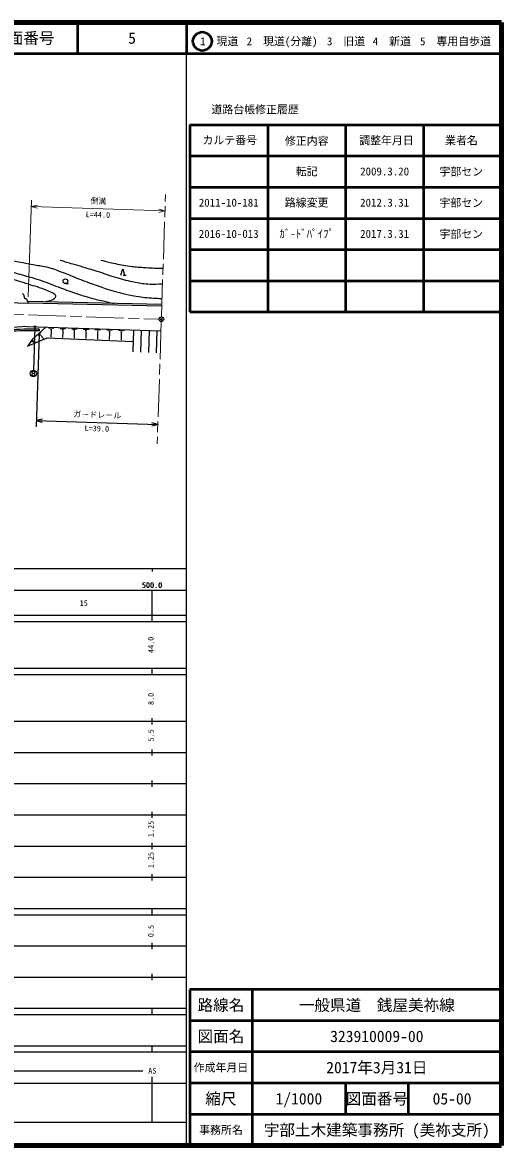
# Model space of a CAD drawing. Units: millimetres, scale not verified. Extents: x 40000 to 680000, y 20000 to 380000.
# Drawn here: x 526344 to 680000, y 20000 to 380000 of the extents above; entities that cross this region are included whole.
import ezdxf
from ezdxf.enums import TextEntityAlignment as Align

# ---------------------------------------------------------------- set-up
doc = ezdxf.new("R2010")
doc.units = ezdxf.units.MM
doc.header["$LTSCALE"] = 1000
doc.header["$PDMODE"] = 32
doc.header["$PDSIZE"] = 500
doc.linetypes.add('CHAIN', pattern=[18.5, 12, -1.5, 3.5, -1.5])
for name, color, linetype, lineweight in [('M-BGD', 7, 'Continuous', 25), ('M-BMK', 2, 'CHAIN', 13), ('M-BMK-SRVR', 3, 'Continuous', 25), ('M-STR-HTXT', 7, 'Continuous', 13), ('M-STR-STRC', 7, 'Continuous', 25), ('M-TTL', 2, 'Continuous', 140), ('M-TTL-BAND', 7, 'Continuous', 25), ('M-TTL-FRAM', 2, 'Continuous', 50), ('M-TTL-LINE', 7, 'Continuous', 50)]:
    doc.layers.add(name, color=color, linetype=linetype, lineweight=lineweight)
doc.layers.add('M-OTRS', color=6, linetype='Continuous')
doc.layers.add('M-TTL-TXT', color=7, linetype='Continuous')
doc.styles.add('@ＭＳ ゴシック', font='')
doc.styles.add('ＭＳ ゴシック', font='')
doc.styles.get('@ＭＳ ゴシック').set_extended_font_data('@MS Gothic')
doc.styles.get('ＭＳ ゴシック').set_extended_font_data('MS Gothic')

msp = doc.modelspace()

# ---------------------------------------------------------------- linework, layer by layer
at = {"layer": 'M-BGD'}
for p, q in [((557922, 299000), (558522, 301000)), ((558522, 301000), (559122, 299000)), ((558622, 299000), (559622, 299000)), ((540122, 296310), (541122, 296310)), ((472182, 291904), (528151, 290036)), ((528151, 290036), (528162, 290536)), ((571029, 289106), (528151, 290036)), ((571046, 289606), (528162, 290536)), ((527901, 282541), (511751, 281380)), ((527901, 282541), (570762, 281110)), ((533819, 282343), (529517, 278441)), ((531752, 281674), (531743, 281174)), ((534733, 282062), (536421, 282006)), ((535352, 281620), (535774, 281605)), ((535549, 281191), (535481, 279151)), ((535496, 281192), (535602, 281189)), ((538424, 281939), (540130, 281882)), ((539049, 281491), (539476, 281477)), ((539248, 281058), (539179, 278990)), ((539195, 281060), (539302, 281056)), ((542133, 281816), (543858, 281758)), ((542766, 281363), (543197, 281348)), ((542967, 280924), (542897, 278828)), ((542913, 280926), (543021, 280922)), ((545862, 281691), (547606, 281633)), ((546501, 281233), (546937, 281219)), ((549609, 281566), (551372, 281507)), ((550256, 281103), (550696, 281088)), ((553376, 281440), (555158, 281381)), ((554029, 280972), (554475, 280958)), ((557162, 281314), (558963, 281254)), ((557822, 280841), (558273, 280826)), ((561967, 281404), (561733, 274389)), ((564466, 281320), (564232, 274306)), ((566965, 281237), (566731, 274222)), ((569463, 281154), (569229, 274139)), ((527977, 276216), (534251, 278954)), ((529517, 278441), (527977, 276216)), ((529703, 278270), (529233, 277591)), ((529696, 277898), (529579, 277728)), ((529822, 277717), (529793, 277674)), ((529807, 277696), (530205, 277421)), ((532275, 280605), (531282, 279705)), ((532128, 280019), (531880, 279794)), ((532260, 279687), (532198, 279630)), ((532229, 279658), (533092, 278707)), ((534251, 278954), (561845, 277751)), ((546705, 280790), (546634, 278665)), ((546650, 280792), (546759, 280788)), ((550461, 280655), (550389, 278501)), ((550406, 280657), (550516, 280653)), ((554237, 280519), (554164, 278336)), ((554181, 280521), (554293, 280518)), ((558032, 280383), (557959, 278171)), ((557976, 280385), (558089, 280381))]:
    msp.add_line(p, q, dxfattribs=at)
msp.add_circle((540122, 297060), 750, dxfattribs=at)
for centre, radius, start, end in [((526182, 292326), 725, 349.8074, 77.01304), ((527609, 292070), 725, 169.8074, 257.01304), ((527283, 290657), 725, 349.8074, 77.01304), ((528663, 290814), 725, 203.21763, 226.03039), ((529463, 162775), 118921, 88.89699, 98.47671), ((529463, 162775), 118421, 88.89699, 98.47332)]:
    msp.add_arc(centre, radius, start, end, dxfattribs=at)
for points, knots in [([(494821, 305699), (495743, 305238), (495984, 305115), (496741, 304764), (497314, 304497), (497621, 304309), (498217, 304099), (500207, 303400), (501380, 303187), (503436, 302721), (506520, 302021), (508288, 301812), (511362, 301071), (515267, 300131), (517433, 299511), (521282, 298364), (523642, 297660), (524942, 297192), (527288, 296444), (529652, 295690), (531017, 295386), (533344, 294524), (534151, 294225), (534583, 294005), (535362, 293638), (535907, 293381), (536323, 293356), (536716, 292899), (536938, 292641), (537036, 292395), (536962, 292062), (536881, 291702), (536661, 291553), (536371, 291324), (535969, 291006), (535648, 290979), (535165, 290807), (534612, 290610), (534399, 290567), (533713, 290416)], [0, 0, 0, 0, 1, 1, 1, 2, 2, 2, 3, 3, 3, 4, 4, 4, 5, 5, 5, 6, 6, 6, 7, 7, 7, 8, 8, 8, 9, 9, 9, 10, 10, 10, 11, 11, 11, 12, 12, 12, 13, 13, 13, 13]), ([(510989, 304279), (513270, 303221), (513938, 302915), (515890, 302199), (517902, 301463), (519081, 301205), (521132, 300587), (523151, 299978), (524285, 299648), (526310, 299059), (528272, 298488), (529396, 298251), (531339, 297616), (533604, 296875), (534831, 296339), (537068, 295515), (539266, 294706), (540475, 294191), (542691, 293436), (544674, 292760), (545788, 292387), (547805, 291823), (549509, 291347), (550475, 291122), (552198, 290719), (553569, 290399), (554014, 290301), (555718, 289938)], [0, 0, 0, 0, 1, 1, 1, 2, 2, 2, 3, 3, 3, 4, 4, 4, 5, 5, 5, 6, 6, 6, 7, 7, 7, 8, 8, 8, 9, 9, 9, 9]), ([(520347, 304056), (522705, 303717), (523334, 303629), (525237, 303286), (526973, 302973), (527930, 302719), (529665, 302401), (531374, 302087), (532371, 302103), (534054, 301669), (536058, 301152), (537122, 300662), (539060, 299936), (540818, 299278), (541776, 298842), (543527, 298165), (545759, 297301), (547012, 296822), (549264, 296009), (551205, 295308), (552291, 294902), (554269, 294315), (557546, 293342), (559409, 292846), (562779, 292274), (564986, 291899), (566245, 291823), (568478, 291658), (569505, 291582), (569843, 291554), (571109, 291494)], [0, 0, 0, 0, 1, 1, 1, 2, 2, 2, 3, 3, 3, 4, 4, 4, 5, 5, 5, 6, 6, 6, 7, 7, 7, 8, 8, 8, 9, 9, 9, 10, 10, 10, 10]), ([(571265, 296158), (569419, 296015), (568838, 295990), (567284, 296047), (565390, 296118), (564333, 296312), (562471, 296663), (560152, 297100), (558884, 297506), (556618, 298165), (554449, 298796), (553269, 299263), (551112, 299936), (548995, 300597), (547808, 300960), (545683, 301592), (544437, 301963), (543733, 302148), (542487, 302516), (540904, 302984), (540403, 303141), (538444, 303748)], [0, 0, 0, 0, 1, 1, 1, 2, 2, 2, 3, 3, 3, 4, 4, 4, 5, 5, 5, 6, 6, 6, 7, 7, 7, 7]), ([(551535, 303825), (553404, 303328), (553920, 303202), (555463, 302863), (557523, 302409), (558690, 302207), (560777, 301900), (562466, 301651), (563425, 301609), (565128, 301476), (567585, 301285), (568408, 301281), (571433, 301201)], [0, 0, 0, 0, 1, 1, 1, 2, 2, 2, 3, 3, 3, 4, 4, 4, 4])]:
    msp.add_open_spline(points, degree=3, knots=knots, dxfattribs=at)
at = {"layer": 'M-BMK'}
for p, q in [((570913, 285608), (572221, 324836)), ((472806, 288131), (570138, 284883)), ((570862, 284109), (569554, 244881))]:
    msp.add_line(p, q, dxfattribs=at)
at = {"layer": 'M-BMK-SRVR'}
msp.add_circle((570888, 284858), 750, dxfattribs=at)
msp.add_point((570888, 284858), dxfattribs=at)
at = {"layer": 'M-OTRS'}
msp.add_point((570888, 284858), dxfattribs=at)
at = {"layer": 'M-STR-HTXT'}
for p, q in [((528217, 292035), (529251, 323018)), ((531133, 321472), (529185, 321019)), ((572046, 319589), (529185, 321019)), ((529185, 321019), (531098, 320437)), ((570098, 319136), (572046, 319589)), ((572046, 319589), (570133, 320171))]:
    msp.add_line(p, q, dxfattribs=at)
at = {"layer": 'M-STR-STRC'}
for p, q in [((530315, 282310), (529853, 268468)), ((531710, 280174), (530717, 250429)), ((529424, 267609), (529325, 267727)), ((529669, 267469), (529424, 267609)), ((529970, 267467), (529669, 267469)), ((530215, 267355), (529970, 267467)), ((530321, 267219), (530215, 267355)), ((532732, 252881), (530784, 252428)), ((530784, 252428), (569762, 251127)), ((530784, 252428), (532697, 251846)), ((567814, 250674), (569762, 251127)), ((569762, 251127), (567848, 251709))]:
    msp.add_line(p, q, dxfattribs=at)
for centre, radius in [((530320, 282460), 150), ((530320, 282460), 120), ((530320, 282460), 90), ((530320, 282460), 60), ((530320, 282460), 30), ((529819, 267468), 1000)]:
    msp.add_circle(centre, radius, dxfattribs=at)
for centre, start, end in [((529821, 267223), 179.55488, 359.55488), ((529825, 267723), 359.55488, 179.55488)]:
    msp.add_arc(centre, 500, start, end, dxfattribs=at)
msp.add_point((530320, 282460), dxfattribs=at)
at = {"layer": 'M-TTL'}
for p, q in [((680000, 380000), (40000, 380000)), ((680000, 20000), (680000, 380000)), ((40000, 20000), (680000, 20000))]:
    msp.add_line(p, q, dxfattribs=at)
at = {"layer": 'M-TTL-BAND'}
for p, q in [((579000, 20000), (579000, 370000)), ((40000, 205000), (579000, 205000)), ((568000, 205000), (568000, 204000)), ((68000, 198000), (579000, 198000)), ((568000, 188000), (568000, 198000)), ((40000, 190000), (579000, 190000)), ((40000, 188000), (579000, 188000)), ((40000, 173000), (579000, 173000)), ((568000, 171000), (568000, 173000)), ((40000, 171000), (579000, 171000)), ((40000, 156000), (579000, 156000)), ((568000, 155000), (568000, 157000)), ((46000, 146000), (579000, 146000)), ((568000, 145000), (568000, 147000)), ((568000, 135000), (568000, 137000)), ((52000, 136000), (579000, 136000)), ((46000, 126000), (579000, 126000)), ((568000, 125000), (568000, 127000)), ((52000, 116000), (579000, 116000)), ((568000, 115000), (568000, 117000)), ((46000, 106000), (579000, 106000)), ((568000, 105000), (568000, 107000)), ((40000, 96000), (579000, 96000)), ((40000, 94000), (579000, 94000)), ((568000, 94000), (568000, 96000)), ((49000, 84000), (579000, 84000)), ((568000, 83000), (568000, 85000)), ((40000, 74000), (579000, 74000)), ((568000, 73000), (568000, 75000)), ((40000, 64000), (579000, 64000)), ((40000, 62000), (579000, 62000)), ((568000, 62000), (568000, 64000)), ((40000, 52000), (579000, 52000)), ((568000, 50000), (568000, 52000)), ((40000, 50000), (579000, 50000)), ((71000, 44000), (565000, 44000)), ((40000, 40000), (579000, 40000)), ((568000, 27500), (568000, 42000)), ((68000, 27500), (579000, 27500))]:
    msp.add_line(p, q, dxfattribs=at)
at = {"layer": 'M-TTL-FRAM'}
for p, q in [((580000, 347197), (580000, 287197)), ((580000, 347197), (680000, 347197)), ((580000, 287197), (680000, 287197)), ((680000, 70000), (580000, 70000)), ((580000, 70000), (580000, 20000))]:
    msp.add_line(p, q, dxfattribs=at)
at = {"layer": 'M-TTL-LINE'}
for p, q in [((543997, 380000), (543997, 370000)), ((579000, 380000), (579000, 370000)), ((40000, 370000), (680000, 370000)), ((605000, 347197), (605000, 287197)), ((630000, 347197), (630000, 287197)), ((655000, 347197), (655000, 287197)), ((580000, 337197), (680000, 337197)), ((580000, 327197), (680000, 327197)), ((580000, 317197), (680000, 317197)), ((580000, 307197), (680000, 307197)), ((580000, 297197), (680000, 297197)), ((600000, 70000), (600000, 20000)), ((680000, 60000), (580000, 60000)), ((680000, 50000), (580000, 50000)), ((680000, 40000), (580000, 40000)), ((630000, 40000), (630000, 30000)), ((650000, 40000), (650000, 30000)), ((680000, 30000), (580000, 30000))]:
    msp.add_line(p, q, dxfattribs=at)
msp.add_circle((584031, 373958), 3000, dxfattribs=at)

# ---------------------------------------------------------------- texts
at = {"layer": 'M-STR-HTXT', "style": 'ＭＳ ゴシック'}
msp.add_text('側溝', height=1833, rotation=358.089, dxfattribs=at).set_placement((550649, 321304), align=Align.BOTTOM_CENTER)
at = {"layer": 'M-STR-HTXT', "style": '@ＭＳ ゴシック'}
msp.add_text('L=44.0', height=1833, rotation=358.089, dxfattribs=at).set_placement((550582, 319305), align=Align.TOP_CENTER)
at = {"layer": 'M-STR-STRC', "style": 'ＭＳ ゴシック'}
msp.add_text('ガ－ドレ－ル', height=1833, rotation=358.089, dxfattribs=at).set_placement((550306, 252777), align=Align.BOTTOM_CENTER)
at = {"layer": 'M-STR-STRC', "style": '@ＭＳ ゴシック'}
msp.add_text('L=39.0', height=1833, rotation=358.089, dxfattribs=at).set_placement((550239, 250778), align=Align.TOP_CENTER)
at = {"layer": 'M-TTL-BAND', "style": 'ＭＳ ゴシック'}
for s, p in [('500.0', (567844, 198195)), ('500.0', (568000, 198195)), ('15', (546000, 192405)), ('AS', (568000, 42500))]:
    msp.add_text(s, height=1833, dxfattribs=at).set_placement(p, align=Align.BOTTOM_CENTER)
for s, p in [('44.0', (569000, 180500)), ('8.0', (569000, 163174)), ('5.5', (569000, 151500)), ('1.25', (569000, 121500)), ('1.25', (569000, 111500)), ('0.5', (569000, 88764))]:
    msp.add_text(s, height=1833, rotation=90, dxfattribs=at).set_placement(p, align=Align.BOTTOM_CENTER)
at = {"layer": 'M-TTL-TXT', "style": 'ＭＳ ゴシック'}
for s, height, p in [('図面番号', 3666, (526622, 375000)), ('5', 3666, (561497, 375000)), ('1\u3000現道', 2566, (589448, 373958)), ('2\u3000現道(分離)', 2566, (609619, 373958)), ('3\u3000旧道', 2566, (630121, 373958)), ('4\u3000新道', 2566, (644824, 373958)), ('5\u3000専用自歩道', 2566, (665228, 373958)), ('道路台帳修正履歴', 2566, (600968, 352113)), ('カルテ番号', 2566, (592839, 342277)), ('修正内容', 2566, (617509, 342023)), ('調整年月日', 2566, (643089, 342197)), ('業者名', 2566, (667134, 342197)), ('転記', 2566, (617500, 332245)), ('2009.3.20', 2566, (642500, 332245)), ('宇部セン', 2566, (667077, 332189)), ('2011-10-181', 2566, (592500, 322245)), ('路線変更', 2566, (617500, 322245)), ('2012.3.31', 2566, (642500, 322245)), ('宇部セン', 2566, (667077, 322189)), ('2016-10-013', 2566, (592500, 312245)), ('ｶﾞ-ﾄﾞﾊﾟｲﾌﾟ', 2566, (617500, 312245)), ('2017.3.31', 2566, (642500, 312245)), ('宇部セン', 2566, (667077, 312189)), ('路線名', 3666, (590000, 65000)), ('路線名', 3666, (590000, 65000)), ('一般県道\u3000銭屋美祢線', 3666, (640000, 65000)), ('図面名', 3666, (590000, 55000)), ('図面名', 3666, (590000, 55000)), ('323910009-00', 3666, (640000, 55000)), ('2017年3月31日', 3666, (640000, 45000)), ('作成年月日', 2566, (590000, 45000)), ('作成年月日', 2566, (590000, 45000)), ('縮尺', 3666, (590000, 35000)), ('縮尺', 3666, (590000, 35000)), ('1/1000', 3666, (615000, 35000)), ('図面番号', 3666, (640000, 35000)), ('図面番号', 3666, (640000, 35000)), ('05-00', 3666, (664125, 35000)), ('事務所名', 2566, (590000, 25000)), ('事務所名', 2566, (590000, 25000)), ('宇部土木建築事務所 (美祢支所)', 3666, (640000, 25000))]:
    msp.add_text(s, height=height, dxfattribs=at).set_placement(p, align=Align.MIDDLE_CENTER)

doc.saveas('drawing.dxf')
